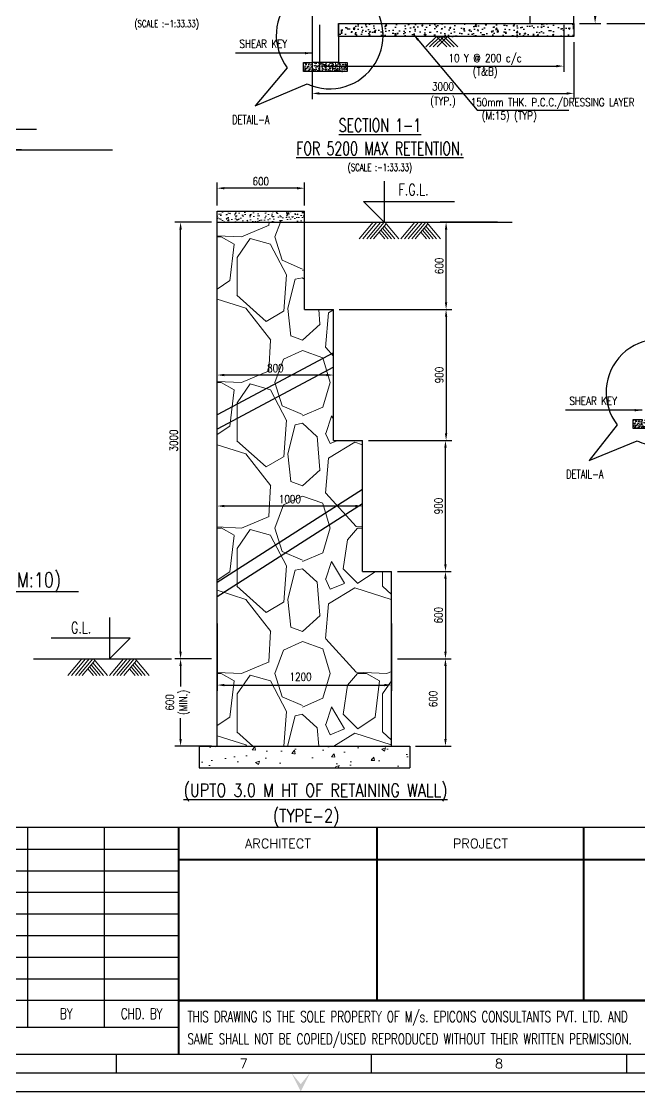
# Model space of a CAD drawing. Extents: x -69352 to 1013721, y -547461 to -186867.
# Drawn here: x 687980 to 709243, y -348663 to -311894 of the extents above; entities that cross this region are included whole.
import ezdxf
from ezdxf.enums import TextEntityAlignment as Align
from ezdxf.lldxf.tags import DXFTag

# ---------------------------------------------------------------- set-up
doc = ezdxf.new("R2010")
doc.units = 0
doc.header["$LTSCALE"] = 500
doc.header["$MEASUREMENT"] = 0
doc.header["$PDMODE"] = 35
doc.header["$PDSIZE"] = -15
doc.layers.get('DEFPOINTS').update_dxf_attribs({"color": 4})
for name, color, linetype in [('BENOS', 4, 'Continuous'), ('PCC', 7, 'Continuous'), ('PNA', 10, 'Continuous'), ('S- PILE CAP', 4, 'Continuous'), ('S-BEAM', 4, 'Continuous'), ('S-DIM-1', 5, 'Continuous'), ('S-FOOTING', 4, 'Continuous'), ('S-PCC', 9, 'Continuous'), ('S-RETAINING WALL', 6, 'Continuous'), ('S-TEXT', 2, 'Continuous'), ('S-TEXT-1', 4, 'Continuous'), ('S-TEXT-1 @ 1', 4, 'Continuous'), ('S-TITIL', 6, 'Continuous'), ('TEXT (SHEET)', 4, 'Continuous')]:
    doc.layers.add(name, color=color, linetype=linetype)
doc.layers.add('hatch', color=7, linetype='Continuous', lineweight=5)
doc.layers.add('RIDE-PROFILE', color=8, linetype='Continuous', lineweight=25)
doc.styles.add('ROMANS', font='simplex.shx', dxfattribs={"width": 0.8, "height": 275})
tags = doc.linetypes.add('HIDDEN', pattern=[0.375, 0.25, -0.125]).pattern_tags.tags
tags[6:7] = [DXFTag(74, 4), DXFTag(75, 0), DXFTag(340, '0'), DXFTag(46, 1.0), DXFTag(50, 0.0), DXFTag(44, 0.0), DXFTag(45, 0.0)]
tags[4:5] = [DXFTag(74, 4), DXFTag(75, 0), DXFTag(340, '0'), DXFTag(46, 1.0), DXFTag(50, 0.0), DXFTag(44, 0.0), DXFTag(45, 0.0)]
doc.dimstyles.new('dim100', dxfattribs={"dimtxt": 250, "dimasz": 250, "dimexe": 200, "dimexo": 200, "dimgap": 100, "dimtad": 1, "dimdec": 0, "dimzin": 0, "dimdsep": 46, "dimtxsty": 'ROMANS', "dimcen": 0, "dimclrd": 5, "dimclre": 5, "dimclrt": 4, "dimadec": 0, "dimazin": 0, "dimtfac": 1, "dimtdec": 0, "dimtix": 1, "dimtofl": 0, "dimtmove": 2, "dimatfit": 3, "dimfxl": 0, "dimtolj": 1, "dimtzin": 0, "dimlwd": -1, "dimlwe": -1, "dimarcsym": 0})
doc.dimstyles.new('dim20', dxfattribs={"dimtxt": 250, "dimasz": 250, "dimexe": 200, "dimexo": 200, "dimgap": 100, "dimtad": 1, "dimdec": 0, "dimlfac": 0.2, "dimzin": 0, "dimdsep": 46, "dimtxsty": 'ROMANS', "dimcen": 0, "dimclrd": 5, "dimclre": 5, "dimclrt": 4, "dimadec": 0, "dimazin": 0, "dimtfac": 1, "dimtdec": 0, "dimtix": 1, "dimtofl": 0, "dimtmove": 2, "dimatfit": 3, "dimfxl": 0, "dimtolj": 1, "dimtzin": 0, "dimlwd": -1, "dimlwe": -1, "dimarcsym": 0})
doc.dimstyles.new('dim33.33', dxfattribs={"dimtxt": 250, "dimasz": 250, "dimexe": 200, "dimexo": 200, "dimgap": 100, "dimtad": 1, "dimdec": 0, "dimlfac": 0.333331, "dimzin": 0, "dimdsep": 46, "dimtxsty": 'ROMANS', "dimcen": 0, "dimclrd": 5, "dimclre": 5, "dimclrt": 4, "dimadec": 0, "dimazin": 0, "dimtfac": 1, "dimtdec": 0, "dimtix": 1, "dimtofl": 0, "dimtmove": 2, "dimatfit": 3, "dimfxl": 0, "dimtolj": 1, "dimtzin": 0, "dimlwd": -1, "dimlwe": -1, "dimarcsym": 0})

# ---------------------------------------------------------------- blocks, each defined once
blk = doc.blocks.new('*D208')
at = {"layer": 'DEFPOINTS', "color": 0}
for p in [(694715, -332380), (700715, -332380), (700715, -334696)]:
    blk.add_point(p, dxfattribs=at)
at = {"layer": 'S-DIM-1', "color": 5}
for p, q in [((694715, -332580), (694715, -334896)), ((700715, -332580), (700715, -334896)), ((694965, -334696), (700465, -334696))]:
    blk.add_line(p, q, dxfattribs=at)
for points in [[(694965, -334655), (694965, -334738), (694715, -334696)], [(700465, -334738), (700465, -334655), (700715, -334696)]]:
    blk.add_solid(points, dxfattribs=at)
at = {"layer": 'S-DIM-1', "color": 4, "insert": (697583, -334409), "char_height": 275, "attachment_point": 5, "style": 'ROMANS'}
blk.add_mtext('\\A1;1200', dxfattribs=at)
blk = doc.blocks.new('*D236')
at = {"layer": 'DEFPOINTS', "color": 0}
for p in [(694715, -328544), (694715, -328544), (699715, -328544)]:
    blk.add_point(p, dxfattribs=at)
at = {"layer": 'S-DIM-1', "color": 5}
for p, q in [((694715, -328344), (694715, -328344)), ((699715, -328344), (699715, -328344)), ((699465, -328544), (694965, -328544))]:
    blk.add_line(p, q, dxfattribs=at)
for points in [[(694965, -328503), (694965, -328586), (694715, -328544)], [(699465, -328586), (699465, -328503), (699715, -328544)]]:
    blk.add_solid(points, dxfattribs=at)
at = {"layer": 'S-DIM-1', "color": 4, "insert": (697215, -328307), "char_height": 275, "attachment_point": 5, "style": 'ROMANS'}
blk.add_mtext('\\A1;1000', dxfattribs=at)
blk = doc.blocks.new('*D237')
at = {"layer": 'DEFPOINTS', "color": 0}
for p in [(694715, -324044), (694715, -324044), (698715, -324044)]:
    blk.add_point(p, dxfattribs=at)
at = {"layer": 'S-DIM-1', "color": 5}
for p, q in [((694715, -323844), (694715, -323844)), ((698715, -323844), (698715, -323844)), ((698465, -324044), (694965, -324044))]:
    blk.add_line(p, q, dxfattribs=at)
for points in [[(694965, -324003), (694965, -324086), (694715, -324044)], [(698465, -324086), (698465, -324003), (698715, -324044)]]:
    blk.add_solid(points, dxfattribs=at)
at = {"layer": 'S-DIM-1', "color": 4, "insert": (696715, -323807), "char_height": 275, "attachment_point": 5, "style": 'ROMANS'}
blk.add_mtext('\\A1;800', dxfattribs=at)
blk = doc.blocks.new('*D210')
at = {"layer": 'DEFPOINTS', "color": 0}
for p in [(688189, -316302), (684489, -321302), (685993, -321302)]:
    blk.add_point(p, dxfattribs=at)
at = {"layer": 'S-DIM-1', "color": 5}
for p, q in [((687989, -316302), (685793, -316302)), ((685993, -316552), (685993, -318336)), ((685993, -321052), (685993, -319269)), ((684689, -321302), (686193, -321302))]:
    blk.add_line(p, q, dxfattribs=at)
for points in [[(686034, -316552), (685951, -316552), (685993, -316302)], [(685951, -321052), (686034, -321052), (685993, -321302)]]:
    blk.add_solid(points, dxfattribs=at)
at = {"layer": 'S-DIM-1', "color": 4, "insert": (685993, -318802), "char_height": 275, "attachment_point": 5, "rotation": 90, "style": 'ROMANS'}
blk.add_mtext('\\A1;1000', dxfattribs=at)
blk = doc.blocks.new('*D213')
at = {"layer": 'DEFPOINTS', "color": 0}
for p in [(700715, -330794), (700715, -333794), (702565, -333794)]:
    blk.add_point(p, dxfattribs=at)
at = {"layer": 'S-DIM-1', "color": 5}
for p, q in [((700915, -330794), (702765, -330794)), ((702565, -331044), (702565, -333544)), ((700915, -333794), (702765, -333794))]:
    blk.add_line(p, q, dxfattribs=at)
for points in [[(702607, -331044), (702523, -331044), (702565, -330794)], [(702523, -333544), (702607, -333544), (702565, -333794)]]:
    blk.add_solid(points, dxfattribs=at)
at = {"layer": 'S-DIM-1', "color": 4, "insert": (702327, -332294), "char_height": 275, "attachment_point": 5, "rotation": 90, "style": 'ROMANS'}
blk.add_mtext('\\A1;600', dxfattribs=at)
blk = doc.blocks.new('*D214')
at = {"layer": 'DEFPOINTS', "color": 0}
for p in [(700715, -333794), (701340, -336794), (702565, -336794)]:
    blk.add_point(p, dxfattribs=at)
at = {"layer": 'S-DIM-1', "color": 5}
for p, q in [((700915, -333794), (702765, -333794)), ((702565, -334044), (702565, -336544)), ((701540, -336794), (702765, -336794))]:
    blk.add_line(p, q, dxfattribs=at)
for points in [[(702607, -334044), (702523, -334044), (702565, -333794)], [(702523, -336544), (702607, -336544), (702565, -336794)]]:
    blk.add_solid(points, dxfattribs=at)
at = {"layer": 'S-DIM-1', "color": 4, "insert": (702139, -335175), "char_height": 275, "attachment_point": 5, "rotation": 90, "style": 'ROMANS'}
blk.add_mtext('\\A1;600', dxfattribs=at)
blk = doc.blocks.new('*D215')
at = {"layer": 'DEFPOINTS', "color": 0}
for p in [(699715, -326294), (702565, -326294), (700715, -330794)]:
    blk.add_point(p, dxfattribs=at)
at = {"layer": 'S-DIM-1', "color": 5}
for p, q in [((699915, -326294), (702765, -326294)), ((702565, -330544), (702565, -326544)), ((700915, -330794), (702765, -330794))]:
    blk.add_line(p, q, dxfattribs=at)
for points in [[(702607, -326544), (702523, -326544), (702565, -326294)], [(702523, -330544), (702607, -330544), (702565, -330794)]]:
    blk.add_solid(points, dxfattribs=at)
at = {"layer": 'S-DIM-1', "color": 4, "insert": (702327, -328544), "char_height": 275, "attachment_point": 5, "rotation": 90, "style": 'ROMANS'}
blk.add_mtext('\\A1;900', dxfattribs=at)
blk = doc.blocks.new('*D216')
at = {"layer": 'DEFPOINTS', "color": 0}
for p in [(698715, -321794), (699715, -326294), (702587, -326294)]:
    blk.add_point(p, dxfattribs=at)
at = {"layer": 'S-DIM-1', "color": 5}
for p, q in [((698915, -321794), (702787, -321794)), ((702587, -322044), (702587, -326044)), ((699915, -326294), (702787, -326294))]:
    blk.add_line(p, q, dxfattribs=at)
for points in [[(702629, -322044), (702546, -322044), (702587, -321794)], [(702546, -326044), (702629, -326044), (702587, -326294)]]:
    blk.add_solid(points, dxfattribs=at)
at = {"layer": 'S-DIM-1', "color": 4, "insert": (702350, -324044), "char_height": 275, "attachment_point": 5, "rotation": 90, "style": 'ROMANS'}
blk.add_mtext('\\A1;900', dxfattribs=at)
blk = doc.blocks.new('*D217')
at = {"layer": 'DEFPOINTS', "color": 0}
for p in [(702587, -318794), (704558, -318794), (698715, -321794)]:
    blk.add_point(p, dxfattribs=at)
at = {"layer": 'S-DIM-1', "color": 5}
for p, q in [((704358, -318794), (702387, -318794)), ((702587, -321544), (702587, -319044)), ((698915, -321794), (702787, -321794))]:
    blk.add_line(p, q, dxfattribs=at)
for points in [[(702629, -319044), (702546, -319044), (702587, -318794)], [(702546, -321544), (702629, -321544), (702587, -321794)]]:
    blk.add_solid(points, dxfattribs=at)
at = {"layer": 'S-DIM-1', "color": 4, "insert": (702350, -320294), "char_height": 275, "attachment_point": 5, "rotation": 90, "style": 'ROMANS'}
blk.add_mtext('\\A1;600', dxfattribs=at)
blk = doc.blocks.new('*D219')
at = {"layer": 'DEFPOINTS', "color": 0}
for p in [(694715, -333794), (693456, -336794), (694715, -336794)]:
    blk.add_point(p, dxfattribs=at)
at = {"layer": 'S-DIM-1', "color": 5}
for p, q in [((694515, -333794), (693256, -333794)), ((693456, -334044), (693456, -334746)), ((693456, -336544), (693456, -335837)), ((694515, -336794), (693256, -336794))]:
    blk.add_line(p, q, dxfattribs=at)
for points in [[(693497, -334044), (693414, -334044), (693456, -333794)], [(693414, -336544), (693497, -336544), (693456, -336794)]]:
    blk.add_solid(points, dxfattribs=at)
at = {"layer": 'S-DIM-1', "color": 4, "insert": (693358, -335292), "char_height": 275, "attachment_point": 5, "rotation": 90, "style": 'ROMANS'}
blk.add_mtext('\\A1;600\\P(MIN.)', dxfattribs=at)
blk = doc.blocks.new('*D220')
at = {"layer": 'DEFPOINTS', "color": 0}
for p in [(693456, -318794), (694715, -318794), (693706, -333794)]:
    blk.add_point(p, dxfattribs=at)
at = {"layer": 'S-DIM-1', "color": 5}
for p, q in [((694515, -318794), (693256, -318794)), ((693456, -333544), (693456, -319044)), ((693506, -333794), (693256, -333794))]:
    blk.add_line(p, q, dxfattribs=at)
for points in [[(693497, -319044), (693414, -319044), (693456, -318794)], [(693414, -333544), (693497, -333544), (693456, -333794)]]:
    blk.add_solid(points, dxfattribs=at)
at = {"layer": 'S-DIM-1', "color": 4, "insert": (693218, -326294), "char_height": 275, "attachment_point": 5, "rotation": 90, "style": 'ROMANS'}
blk.add_mtext('\\A1;3000', dxfattribs=at)
blk = doc.blocks.new('*D226')
at = {"layer": 'DEFPOINTS', "color": 0}
for p in [(694715, -317625), (694715, -318419), (697715, -318419)]:
    blk.add_point(p, dxfattribs=at)
at = {"layer": 'S-DIM-1', "color": 5}
for p, q in [((694715, -318219), (694715, -317425)), ((697465, -317625), (694965, -317625)), ((697715, -318219), (697715, -317425))]:
    blk.add_line(p, q, dxfattribs=at)
for points in [[(694965, -317584), (694965, -317667), (694715, -317625)], [(697465, -317667), (697465, -317584), (697715, -317625)]]:
    blk.add_solid(points, dxfattribs=at)
at = {"layer": 'S-DIM-1', "color": 4, "insert": (696215, -317388), "char_height": 275, "attachment_point": 5, "style": 'ROMANS'}
blk.add_mtext('\\A1;600', dxfattribs=at)
blk = doc.blocks.new('FOLDER')
at = {"layer": 'PNA'}
for points in [[(-1250, 2500), (0, 0), (0, 1000)], [(1250, 2500), (0, 0), (0, 1000)]]:
    blk.add_solid(points, dxfattribs=at)
blk = doc.blocks.new('SHEET')
at = {"color": 1}
for p, q in [((762042, -118391, -8), (676135, -118391, -8)), ((697174, -123292, -8), (720414, -123292, -8)), ((697174, -124054, -8), (720337, -124054, -8))]:
    blk.add_line(p, q, dxfattribs=at)
for p, q in [((716058, -124054, -8), (716058, -118391, -8)), ((718236, -124054, -8), (718236, -118391, -8))]:
    blk.add_line(p, q)
at = {"color": 5, "linetype": 'ByBlock', "lineweight": -2}
for p, q in [((697187, -119004, -8), (720337, -119004, -8)), ((697187, -119617, -8), (720337, -119617, -8)), ((697187, -120229, -8), (720337, -120229, -8)), ((697187, -120842, -8), (720337, -120842, -8)), ((697187, -121454, -8), (720337, -121454, -8)), ((697187, -122067, -8), (720337, -122067, -8)), ((697187, -122680, -8), (720337, -122680, -8))]:
    blk.add_line(p, q, dxfattribs=at)
at = {"elevation": -8, "flags": 128}
blk.add_lwpolyline([(674017, -125881), (763101, -125881), (763101, -63214), (674017, -63214)], close=True, dxfattribs=at)
at = {"color": 1, "const_width": 60.9, "elevation": -8}
for points in [[(720337, -124821), (720337, -118391)], [(725970, -123298), (725970, -118391)], [(731835, -123298), (731835, -118391)], [(720337, -119302), (737368, -119302)], [(720337, -123298), (737368, -123298)]]:
    blk.add_lwpolyline(points, dxfattribs=at)
at = {"layer": 'PNA'}
for p, q in [((718559, -124822, -8), (718559, -125351, -8)), ((725806, -124822, -8), (725806, -125351, -8)), ((733053, -124822, -8), (733053, -125351, -8))]:
    blk.add_line(p, q, dxfattribs=at)
at = {"layer": 'PNA', "color": 1, "elevation": -8}
for points in [[(675076, -125351), (762572, -125351), (762572, -63743), (675076, -63743)], [(676135, -124822), (762042, -124822), (762042, -64273), (676135, -64273)]]:
    blk.add_lwpolyline(points, close=True, dxfattribs=at)
at = {"layer": 'PNA', "xscale": 0.2118545530764889, "yscale": 0.2118545530764889, "zscale": 0.2118545530764889}
blk.add_blockref('FOLDER', (723802, -125881, -8), dxfattribs=at)
at = {"layer": 'PNA', "style": 'ROMANS'}
for s, p in [('7', (722183, -125086, -8)), ('8', (729431, -125086, -8))]:
    blk.add_text(s, height=265, dxfattribs=at).set_placement(p, align=Align.MIDDLE)
at = {"layer": 'TEXT (SHEET)', "color": 2, "style": 'ROMANS'}
for s, p in [('ARCHITECT', (723154, -118847, -8)), ('PROJECT', (728903, -118847, -8))]:
    blk.add_text(s, height=269, dxfattribs=at).set_placement(p, align=Align.MIDDLE_CENTER)
at = {"layer": 'TEXT (SHEET)', "color": 4, "style": 'ROMANS', "width": 0.7}
for s, p in [('BY', (717147, -123673, -8)), ('CHD. BY', (719287, -123673, -8))]:
    blk.add_text(s, height=304.7, dxfattribs=at).set_placement(p, align=Align.MIDDLE_CENTER)
for s, p in [('THIS DRAWING IS THE SOLE PROPERTY OF M/s. EPICONS CONSULTANTS PVT. LTD. AND', (720588, -123908, -8)), ('SAME SHALL NOT BE COPIED/USED REPRODUCED WITHOUT THEIR WRITTEN PERMISSION.', (720588, -124539, -8))]:
    blk.add_text(s, height=304.74, dxfattribs=at).set_placement(p)
blk = doc.blocks.new('*D279')
at = {"layer": 'DEFPOINTS', "color": 0}
for p in [(706981, -310461), (706981, -311961), (707713, -311961)]:
    blk.add_point(p, dxfattribs=at)
at = {"layer": 'S-DIM-1', "color": 5}
for p, q in [((707181, -310461), (707913, -310461)), ((707181, -311961), (707913, -311961))]:
    blk.add_line(p, q, dxfattribs=at)
at = {"layer": 'S-DIM-1', "color": 5, "lineweight": -3}
blk.add_line((707713, -310711), (707713, -311711), dxfattribs=at)
at = {"layer": 'S-DIM-1', "color": 5}
for points in [[(707755, -310711), (707672, -310711), (707713, -310461)], [(707672, -311711), (707755, -311711), (707713, -311961)]]:
    blk.add_solid(points, dxfattribs=at)
at = {"layer": 'S-DIM-1', "color": 4, "char_height": 275, "attachment_point": 5, "rotation": 90, "style": 'ROMANS'}
for s, insert in [('\\A1;500', (707476, -311211)), ('(TYP.)', (708023, -311211))]:
    blk.add_mtext(s, dxfattribs=dict(at, insert=insert))
blk = doc.blocks.new('*D280')
at = {"layer": 'DEFPOINTS', "color": 0}
for p in [(698231, -311811), (706631, -311811), (706631, -313430)]:
    blk.add_point(p, dxfattribs=at)
at = {"layer": 'S-DIM-1', "color": 5}
for p, q in [((698231, -312011), (698231, -313630)), ((706631, -312011), (706631, -313630)), ((698481, -313430), (706381, -313430))]:
    blk.add_line(p, q, dxfattribs=at)
for points in [[(698481, -313389), (698481, -313472), (698231, -313430)], [(706381, -313472), (706381, -313389), (706631, -313430)]]:
    blk.add_solid(points, dxfattribs=at)
at = {"layer": 'S-DIM-1', "color": 4, "insert": (703931, -313430), "char_height": 275, "attachment_point": 5, "style": 'ROMANS'}
blk.add_mtext('\\A1;10 Y @ 200 c/c\\P(T&B)', dxfattribs=at)
blk = doc.blocks.new('*D281')
at = {"layer": 'DEFPOINTS', "color": 0}
for p in [(697981, -312411), (706981, -312411), (706981, -314369)]:
    blk.add_point(p, dxfattribs=at)
at = {"layer": 'S-DIM-1', "color": 5}
for p, q in [((697981, -312611), (697981, -314569)), ((706981, -312611), (706981, -314569)), ((698231, -314369), (706731, -314369))]:
    blk.add_line(p, q, dxfattribs=at)
for points in [[(698231, -314327), (698231, -314411), (697981, -314369)], [(706731, -314411), (706731, -314327), (706981, -314369)]]:
    blk.add_solid(points, dxfattribs=at)
at = {"layer": 'S-DIM-1', "color": 4, "char_height": 275, "attachment_point": 5, "style": 'ROMANS'}
for s, insert in [('\\A1;3000', (702481, -314131)), ('(TYP.)', (702481, -314678))]:
    blk.add_mtext(s, dxfattribs=dict(at, insert=insert))
blk = doc.blocks.new('*D287')
at = {"layer": 'DEFPOINTS', "color": 0}
for p in [(707913, -307461), (707913, -311961), (710256, -311961)]:
    blk.add_point(p, dxfattribs=at)
at = {"layer": 'S-DIM-1', "color": 5}
for p, q in [((708113, -307461), (710456, -307461)), ((708113, -311961), (710456, -311961))]:
    blk.add_line(p, q, dxfattribs=at)
at = {"layer": 'S-DIM-1', "color": 5, "lineweight": -3}
blk.add_line((710256, -307711), (710256, -311711), dxfattribs=at)
at = {"layer": 'S-DIM-1', "color": 5}
for points in [[(710298, -307711), (710215, -307711), (710256, -307461)], [(710215, -311711), (710298, -311711), (710256, -311961)]]:
    blk.add_solid(points, dxfattribs=at)
at = {"layer": 'S-DIM-1', "color": 4, "insert": (710113, -309711), "char_height": 275, "attachment_point": 5, "rotation": 90, "style": 'ROMANS'}
blk.add_mtext('\\A1; (MIN.)\\P1500MM ', dxfattribs=at)

msp = doc.modelspace()

# ---------------------------------------------------------------- hatches: boundary and pattern name
at = {"layer": 'hatch'}
h = msp.add_hatch(dxfattribs=at)
h.set_pattern_fill('AR-CONC', color=256, scale=50, style=0)
h.set_pattern_definition([(50, (72074.32, -310071.2), (358.63009, -31.37607), [37.5, -412.5]), (355, (72074.3, -310071.2), (-69.37567, 376.09607), [30, -330]), (100.4514, (72104.2, -310073.83), (289.2547, 344.71977), [31.8701, -350.57106]), (46.1842, (72074.3, -309971.2), (533.62052, -82.7595), [56.25, -618.75]), (96.6356, (72118.8, -309978.1), (467.33135, 487.05894), [47.80514, -525.8565]), (351.1842, (72074.3, -309971.2), (467.33097, 487.0593), [45, -495]), (21, (72124.32, -309996.2), (298.45353, -201.30945), [37.5, -412.5]), (326, (72124.3, -309996.2), (121.65767, 362.57502), [30, -330]), (71.4514, (72149.2, -310013), (420.11131, 161.26525), [31.8701, -350.57106]), (37.5, (72074.32, -310071.21), (6.079928, 166.446927), [0, -326, 0, -335, 0, -331.25]), (7.5, (72074.32, -310071.21), (131.53477, 197.205856), [0, -191, 0, -318.5, 0, -126.25]), (327.5, (71962.82, -310071.21), (266.911218, -11.277436), [0, -125, 0, -390, 0, -517.5]), (317.5, (71912.82, -310071.21), (291.593085, 50.05249), [0, -162.5, 0, -259, 0, -367.5])])
h.paths.add_polyline_path([(697715, -318794.355), (697715, -318419.355), (694715, -318419.355), (694715, -318794.355)])
h = msp.add_hatch(dxfattribs=at)
h.set_pattern_fill('GRAVEL', color=256, scale=5000, angle=90, style=0)
h.set_pattern_definition([(318.0128, (207614.5, -385733.7), (45000.0067, -39999.99116), [672.68, -66595.44]), (274.9697, (208114.51, -386183.71), (-4999.956535, 60000.00526), [1154.34, -114279.625]), (222.5104, (208214.5, -387333.7), (55000.04337, 49999.9536), [813.94, -80580.16]), (357.2737, (209464.51, -389283.71), (-100000.00147, 4999.98009), [1051.19, -104067.79]), (22.8337, (210514.51, -389333.71), (-59999.98206, -25000.04953), [1030.775, -102046.865]), (87.2737, (211464.51, -388933.71), (-4999.98009, -100000.00147), [1051.19, -104067.79]), (127.6942, (211514.51, -387883.71), (49999.952026, -65000.03673), [1390.145, -137624.245]), (162.2553, (210664.51, -386783.71), (-109999.981156, 35000.05381), [1312.44, -129931.605]), (211.4296, (209414.51, -386383.71), (-64999.97518, -40000.04117), [1054.75, -104420.365]), (265.2364, (208514.5, -386933.7), (4999.95766, 55000.00473), [1204.16, -59003.815]), (312.3974, (208414.51, -388133.71), (54999.96041, -60000.036755), [1557.24, -154166.875]), (228.8141, (209514.5, -384333.7), (-29999.98657, -35000.01473), [531.505, -52619.22]), (261.4692, (209164.51, -384733.71), (10000.03955, 64999.99142), [1011.185, -100107.555]), (315, (209014.5, -385733.7), (5000.002, -9e-13), [707.105, -6363.96]), (293.1986, (208414.5, -386083.7), (-10000.0066, 24999.99865), [380.79, -37698.075]), (21.8014, (208564.5, -386433.7), (-15000.0014, -4999.9996), [538.515, -26387.31]), (120.9638, (209064.5, -386233.7), (-10000.0124, 14999.9901), [874.645, -28280.115]), (251.5651, (208614.5, -385483.7), (4999.992, 10000.002), [632.455, -15178.935]), (106.3895, (208564.5, -389333.7), (-14999.96355, 50000.011), [886, -87714.225]), (160.3462, (208314.5, -388483.7), (55000.01068, -19999.97624), [743.305, -73587.04]), (23.1986, (207614.5, -385483.7), (-24999.99865, -10000.0066), [761.575, -37317.29]), (73.6105, (208314.5, -385183.7), (-14999.96355, -50000.011), [886, -87714.225]), (69.444, (211664.5, -389333.7), (-9999.98, -25000.0092), [854.4, -41865.62]), (24.7751, (211964.5, -388533.7), (-55000.0171, -24999.96095), [715.89, -70873.215]), (156.8014, (212614.5, -385433.7), (-24999.99865, 10000.0066), [761.575, -37317.29]), (107.354, (211914.5, -385133.7), (19999.97251, -65000.0101), [838.155, -82977.12]), (159.444, (212614.5, -387883.7), (25000.0092, -9999.98), [427.2, -42292.82]), (191.3099, (212614.5, -385733.7), (-20000.0038, -4999.9882), [254.95, -25240.145]), (255.9638, (212364.5, -385783.7), (4999.9903, 15000.0027), [1030.775, -19584.75]), (276.009, (212114.5, -386783.7), (-4999.99659, 49999.99875), [955.25, -94569.615]), (33.6901, (209514.5, -386233.7), (-9999.9978, -5000.0067), [721.11, -17306.645]), (83.1572, (210114.51, -385833.71), (10000.03999, 84999.99683), [1258.97, -124637.815]), (150.9454, (210264.5, -384583.7), (35000.0019, -20000.00014), [514.78, -50963.37]), (180, (209814.5, -384333.7), (-5000, -5000), [300, -4700]), (210.2564, (211964.5, -386883.7), (35000.01228, 19999.97443), [694.62, -68767.6]), (138.0128, (211364.5, -387233.7), (-45000.0067, 39999.99116), [1345.36, -65922.76]), (90, (210364.5, -386333.7), (-5000, 5000), [1300, -3700]), (55.3048, (210364.5, -385033.7), (-35000.04305, -49999.9713), [790.57, -78266.37]), (344.0546, (210814.5, -384383.7), (20000.0006, -4999.9994), [728.01, -35672.54]), (297.646, (211514.51, -384583.71), (50000.03857, -94999.97904), [1185.325, -117347.37]), (265.4261, (212064.51, -385633.71), (-4999.974006, -65000.00279), [1253.995, -124145.37])])
h.paths.add_polyline_path([(700715, -336794.355), (700715, -330794.355), (699715, -330794.355), (699715, -326294.355), (698715, -326294.355), (698715, -321794.355), (697715, -321794.355), (697715, -318794.355), (694715, -318794.355), (694715, -336794.355), (700715, -336794.355)])
h = msp.add_hatch(dxfattribs=at)
h.set_pattern_fill('AR-CONC', color=256, scale=7.5, style=0)
h.set_pattern_definition([(50, (743784.4, -290361.1), (1366.385, -119.543), [142.875, -1571.625]), (355, (743784.4, -290361), (-264.32, 1432.925), [114.3, -1257.3]), (100.451, (743898.3, -290371), (1102.07, 1313.375), [121.425, -1335.675]), (46.1842, (743784.4, -289980), (2033.093, -315.317), [214.31, -2357.44]), (96.6356, (743953.8, -290006.3), (1780.53, 1855.69), [182.14, -2003.51]), (351.184, (743784.4, -289980), (1780.535, 1855.69), [171.45, -1885.95]), (21, (743974.9, -290075.3), (1137.112, -766.991), [142.875, -1571.625]), (326, (743974.9, -290075.3), (463.515, 1381.41), [114.3, -1257.3]), (71.4514, (744069.6, -290139.2), (1600.624, 614.421), [121.425, -1335.675]), (37.5, (743784.4, -290361.06), (23.1645, 634.1628), [0, -1242.06, 0, -1276.35, 0, -1262.0625]), (7.5, (743784.4, -290361.06), (501.1475, 751.354), [0, -727.71, 0, -1213.485, 0, -481.0125]), (327.5, (743359.57, -290361.06), (1016.9295, -42.9656), [0, -476.25, 0, -1485.9, 0, -1971.675]), (317.5, (743169.1, -290361.1), (1110.969, 190.699), [0, -619.125, 0, -986.79, 0, -1400.175])])
h.paths.add_polyline_path([(694090, -336794.355), (694090, -337544.355), (701340, -337544.355), (701340, -336794.355)])
at = {"layer": 'PCC'}
h = msp.add_hatch(dxfattribs=at)
h.set_pattern_fill('AR-CONC', color=8, scale=22.5, angle=180, style=0)
h.set_pattern_definition([(130, (1023065.49, -393268.52), (-161.38354, -14.11923), [16.875, -185.625]), (185, (1023065.49, -393268.52), (31.21905, 169.24323), [13.5, -148.5]), (79.5486, (1023052.04, -393269.7), (-130.16461, 155.1239), [14.34154, -157.756975]), (133.8158, (1023065.5, -393223.52), (-240.12924, -37.24178), [25.3125, -278.4375]), (83.3644, (1023045.48, -393226.63), (-210.29911, 219.17652), [21.51231, -236.63542]), (188.8158, (1023065.5, -393223.52), (-210.29894, 219.17669), [20.25, -222.75]), (159, (1023042.99, -393234.77), (-134.304087, -90.58925), [16.875, -185.625]), (214, (1023042.99, -393234.77), (-54.74595, 163.15876), [13.5, -148.5]), (108.5486, (1023031.8, -393242.32), (-189.05009, 72.56936), [14.34154, -157.756975]), (142.5, (1023065.49, -393268.524), (-2.735967, 74.901117), [0, -146.7, 0, -150.75, 0, -149.0625]), (172.5, (1023065.49, -393268.524), (-59.190646, 88.742635), [0, -85.95, 0, -143.325, 0, -56.8125]), (212.5, (1023115.666, -393268.524), (-120.110048, -5.074846), [0, -56.25, 0, -175.5, 0, -232.875]), (222.5, (1023138.17, -393268.52), (-131.216888, 22.52362), [0, -73.125, 0, -116.55, 0, -165.375])])
h.paths.add_polyline_path([(698881.003, -313310.995), (699181.003, -313310.995), (699181.003, -313610.995), (697981.003, -313610.995), (697681.003, -313610.995), (697681.003, -313310.995), (697981.003, -313310.995)])
h = msp.add_hatch(dxfattribs=at)
h.set_pattern_fill('AR-CONC', color=8, scale=22.5, angle=180, style=0)
h.set_pattern_definition([(130, (1034410.84, -405535.03), (-161.38354, -14.11923), [16.875, -185.625]), (185, (1034410.84, -405535.03), (31.21905, 169.24323), [13.5, -148.5]), (79.5486, (1034397.4, -405536.2), (-130.16461, 155.1239), [14.34154, -157.756975]), (133.8158, (1034410.84, -405490.03), (-240.12924, -37.24178), [25.3125, -278.4375]), (83.3644, (1034390.83, -405493.13), (-210.29911, 219.17652), [21.51231, -236.63542]), (188.8158, (1034410.84, -405490.03), (-210.29894, 219.17669), [20.25, -222.75]), (159, (1034388.34, -405501.28), (-134.304087, -90.58925), [16.875, -185.625]), (214, (1034388.34, -405501.28), (-54.74595, 163.15876), [13.5, -148.5]), (108.5486, (1034377.15, -405508.83), (-189.05009, 72.56936), [14.34154, -157.756975]), (142.5, (1034410.843, -405535.03), (-2.735967, 74.901117), [0, -146.7, 0, -150.75, 0, -149.0625]), (172.5, (1034410.84, -405535.03), (-59.190646, 88.742635), [0, -85.95, 0, -143.325, 0, -56.8125]), (212.5, (1034461.02, -405535.03), (-120.110048, -5.074846), [0, -56.25, 0, -175.5, 0, -232.875]), (222.5, (1034483.52, -405535.03), (-131.216888, 22.52362), [0, -73.125, 0, -116.55, 0, -165.375])])
h.paths.add_polyline_path([(710226.355, -325577.5), (710526.355, -325577.5), (710526.355, -325877.5), (709326.355, -325877.5), (709026.355, -325877.5), (709026.355, -325577.5), (709326.355, -325577.5)])
at = {"layer": 'S-PCC', "linetype": 'ByBlock'}
h = msp.add_hatch(dxfattribs=at)
h.set_pattern_fill('AR-CONC,_O', color=256, scale=66.666667)
h.set_pattern_definition([(50, (-16395726.42, 99366.22), (478.173455, -41.834757), [50, -550]), (355, (-16395726.4, 99366.22), (-92.500889, 501.461422), [40, -440]), (100.4514445, (-16395686.58, 99362.74), (385.672564, 459.626661), [42.493461, -467.428075]), (46.1842, (-16395726.4, 99499.56), (711.49422, -110.346187), [75, -825]), (96.6356355, (-16395667.1, 99490.36), (623.107964, 649.4124), [63.740228, -701.142507]), (351.184164, (-16395726.4, 99499.56), (623.107963, 649.4124), [60, -660]), (21, (-16395659.76, 99466.22), (397.938035, -268.412594), [50, -550]), (326, (-16395659.76, 99466.22), (162.210221, 483.433363), [40, -440]), (71.4514447, (-16395626.6, 99443.86), (560.148251, 215.020769), [42.49346, -467.428075]), (37.5, (-16395726.42, 99366.22), (8.1065702, 221.9292359), [0, -434.6666667, 0, -446.6666667, 0, -441.6666667]), (7.5, (-16395726.42, 99366.22), (175.3796916, 262.9411413), [0, -254.6666667, 0, -424.6666667, 0, -168.3333333]), (327.5, (-16395875.09, 99366.22), (355.8816241, -15.0365812), [0, -166.6666667, 0, -520, 0, -690]), (317.5, (-16395941.76, 99366.22), (388.7907796, 66.736655), [0, -216.6666667, 0, -345.3333333, 0, -490])])
h.paths.add_polyline_path([(698881.003, -312410.995), (698881.003, -311960.995), (706981.003, -311960.995), (706981.003, -312410.995)])

# ---------------------------------------------------------------- linework, layer by layer
at = {"color": 2}
for p, q in [((683489, -316302.249), (691113.002, -316302.249)), ((697715, -318794.355), (704865.024, -318794.355))]:
    msp.add_line(p, q, dxfattribs=at)
for points in [[(686083.178, -314886.911), (686083.178, -316302.249), (685376.071, -315595.143), (688504.821, -315595.143)], [(700454.422, -317379.017), (700454.422, -318794.355), (699747.316, -318087.249), (702876.065, -318087.249)], [(691012.861, -332379.017), (691012.861, -333794.355), (691719.968, -333087.249), (688998.764, -333087.249)]]:
    msp.add_lwpolyline(points, dxfattribs=at)
at = {"layer": 'BENOS', "color": 2}
msp.add_line((688393.881, -333794.355), (693144.719, -333794.355), dxfattribs=at)
at = {"layer": 'hatch'}
for p, q in [((700079.648, -318794.355), (699598.242, -319364.144)), ((700203.54, -318794.355), (699722.135, -319364.144)), ((700334.884, -318797.727), (699856.327, -319364.144)), ((700454.422, -318794.355), (699973.017, -319364.144)), ((700526.585, -318847.057), (700089.707, -319364.144)), ((700284.454, -319133.643), (700479.201, -319364.144)), ((700342.799, -319064.586), (700595.891, -319364.144)), ((700401.144, -318995.529), (700712.581, -319364.144)), ((700459.489, -318926.472), (700829.271, -319364.144)), ((700482.79, -318795.222), (700963.464, -319364.144)), ((701509.915, -318794.355), (701028.509, -319364.144)), ((701633.807, -318794.355), (701152.402, -319364.144)), ((701765.151, -318797.727), (701286.594, -319364.144)), ((701884.689, -318794.355), (701403.284, -319364.144)), ((701956.852, -318847.057), (701519.974, -319364.144)), ((701714.721, -319133.643), (701909.468, -319364.144)), ((701773.066, -319064.586), (702026.158, -319364.144)), ((701831.411, -318995.529), (702142.848, -319364.144)), ((701889.756, -318926.472), (702259.538, -319364.144)), ((701913.057, -318795.222), (702393.731, -319364.144)), ((690058.986, -333794.355), (689577.581, -334364.144)), ((690182.878, -333794.355), (689701.473, -334364.144)), ((690314.222, -333797.727), (689835.665, -334364.144)), ((690433.761, -333794.355), (689952.355, -334364.144)), ((690505.924, -333847.057), (690069.046, -334364.144)), ((690462.129, -333795.222), (690942.802, -334364.144)), ((691489.253, -333794.355), (691007.848, -334364.144)), ((691613.145, -333794.355), (691131.74, -334364.144)), ((691744.489, -333797.727), (691265.932, -334364.144)), ((691864.028, -333794.355), (691382.622, -334364.144)), ((691936.191, -333847.057), (691499.313, -334364.144)), ((691892.396, -333795.222), (692373.069, -334364.144)), ((690263.792, -334133.643), (690458.539, -334364.144)), ((690322.137, -334064.586), (690575.229, -334364.144)), ((690380.483, -333995.529), (690691.92, -334364.144)), ((690438.828, -333926.472), (690808.61, -334364.144)), ((691694.059, -334133.643), (691888.806, -334364.144)), ((691752.404, -334064.586), (692005.496, -334364.144)), ((691810.75, -333995.529), (692122.187, -334364.144)), ((691869.095, -333926.472), (692238.877, -334364.144))]:
    msp.add_line(p, q, dxfattribs=at)
at = {"layer": 'PCC', "color": 8}
for points, elevation in [([(698881.003, -313310.995), (699181.003, -313310.995), (699181.003, -313610.995), (697981.003, -313610.995), (697681.003, -313610.995), (697681.003, -313310.995), (697981.003, -313310.995)], -8.324), ([(710226.355, -325577.5), (710526.355, -325577.5), (710526.355, -325877.5), (709326.355, -325877.5), (709026.355, -325877.5), (709026.355, -325577.5), (709326.355, -325577.5)], 9.84)]:
    msp.add_lwpolyline(points, dxfattribs=dict(at, elevation=elevation))
at = {"layer": 'RIDE-PROFILE', "color": 2, "linetype": 'HIDDEN', "ltscale": 150}
for p, q in [((698715, -323278.853), (694715, -325408.38)), ((698715, -323769.383), (694715, -325898.911)), ((699715, -327974.174), (694715, -331168.466)), ((699715, -328464.705), (694715, -331658.996))]:
    msp.add_line(p, q, dxfattribs=at)
at = {"layer": 'S- PILE CAP', "color": 8, "linetype": 'HIDDEN', "ltscale": 1500}
msp.add_line((705481.003, -311960.995, -8.324), (705481.003, -310460.995, -8.324), dxfattribs=at)
at = {"layer": 'S-BEAM'}
for p, q in [((694715, -336794.355), (694715, -318419.355)), ((694715, -318419.355), (697715, -318419.355)), ((697715, -321794.355), (697715, -318419.355)), ((694715, -318794.355), (697715, -318794.355)), ((697715, -321794.355), (698715, -321794.355)), ((698715, -326294.355), (698715, -321794.355)), ((698715, -326294.355), (699715, -326294.355)), ((699715, -330794.355), (699715, -326294.355)), ((699715, -330794.355), (700715, -330794.355)), ((700715, -336794.355), (700715, -330794.355)), ((694090, -336794.355), (701340, -336794.355)), ((694090, -336794.355), (694090, -337544.355)), ((701340, -336794.355), (701340, -337544.355)), ((694090, -337544.355), (701340, -337544.355))]:
    msp.add_line(p, q, dxfattribs=at)
at = {"layer": 'S-FOOTING'}
for p, q in [((697981.003, -310460.995, -8.324), (697981.003, -311960.995, -8.324)), ((697981.003, -311960.995, -8.324), (697981.003, -313310.995, -8.324)), ((698881.003, -311960.995, -8.324), (706981.003, -311960.995, -8.324)), ((698881.003, -311960.995, -8.324), (698881.003, -313310.995, -8.324)), ((698881.003, -313310.995, -8.324), (697981.003, -313310.995, -8.324))]:
    msp.add_line(p, q, dxfattribs=at)
at = {"layer": 'S-PCC', "elevation": -8.324}
msp.add_lwpolyline([(698881.003, -312410.995), (698881.003, -311960.995), (706981.003, -311960.995), (706981.003, -312410.995)], close=True, dxfattribs=at)
for points in [[(702610.714, -312768.967), (702252.741, -312410.995), (701894.768, -312768.967)], [(702737.276, -312768.967), (702379.303, -312410.995), (702021.33, -312768.967)], [(702863.839, -312768.967), (702505.866, -312410.995), (702147.893, -312768.967)], [(702990.401, -312768.967), (702632.428, -312410.995), (702274.455, -312768.967)]]:
    msp.add_lwpolyline(points, dxfattribs=at)
at = {"layer": 'S-RETAINING WALL', "color": 4, "elevation": -8.324}
msp.add_lwpolyline([(706981.003, -311960.995), (706981.003, -291860.995)], dxfattribs=at)
at = {"layer": 'S-TEXT', "color": 2, "ltscale": 11}
for points, elevation in [([(697126.74, -313491.917), (696019.836, -314796.476), (697814.508, -314041.853)], -7.071), ([(708472.092, -325758.422), (707508.596, -326975.325), (709159.861, -326308.358)], 11.093)]:
    msp.add_lwpolyline(points, dxfattribs=dict(at, elevation=elevation))
for centre in [(698583.216, -312375.439, -7.071), (709928.569, -324641.944, 11.093)]:
    msp.add_arc(centre, 1835.17, 245.2363728, 217.472373, dxfattribs=at)

# ---------------------------------------------------------------- block references
at = {"xscale": 1.211507295708977, "yscale": 1.211507295708977, "zscale": 1.211507295708977}
msp.add_blockref('SHEET', (-179304.157, -196157.673, 9.11), dxfattribs=at)

# ---------------------------------------------------------------- texts
at = {"color": 4, "style": 'ROMANS', "width": 0.8}
msp.add_text('150mm THK. P.C.C.(M:10)', height=500, dxfattribs=at).set_placement((682205.71, -331333.026))
at = {"layer": 'S-TEXT', "style": 'ROMANS', "width": 0.7}
for p in [(692978.15, -311972.352, 11.093), (700311.242, -316909.404, 11.093)]:
    msp.add_text('(SCALE :-1:33.33)', height=250, dxfattribs=at).set_placement(p, align=Align.MIDDLE_CENTER)
at = {"layer": 'S-TEXT', "color": 2, "ltscale": 11, "style": 'ROMANS', "width": 0.7}
for p in [(695869.465, -315419.879, -109.027), (707358.224, -327598.728, -90.863)]:
    msp.add_text('DETAIL-A', height=300, dxfattribs=at).set_placement(p, align=Align.CENTER)
for s, p in [('F.G.L.', (700951.997, -317876.719)), ('G.L.', (689685.319, -332923.424))]:
    msp.add_text(s, height=400, dxfattribs=at).set_placement(p)
at = {"layer": 'S-TEXT-1 @ 1', "style": 'ROMANS', "width": 0.8}
for p in [(696301.307, -312803.072, -224.303), (707646.659, -325069.578, -206.139)]:
    msp.add_text('SHEAR KEY', height=275, dxfattribs=at).set_placement(p, align=Align.CENTER)
for s, p in [('150mm THK. P.C.C./DRESSING LAYER', (703436.86, -314672.009, 181.263)), ('(M:15) (TYP)', (703812.617, -315126.863, 181.263))]:
    msp.add_text(s, height=275, dxfattribs=at).set_placement(p, align=Align.MIDDLE_LEFT)
at = {"layer": 'S-TITIL', "style": 'ROMANS', "width": 0.7}
for s, p in [('%%USECTION 1-1', (700311.242, -315459.404, 11.093)), ('%%UFOR 5200 MAX RETENTION.', (700311.242, -316259.404, 11.093))]:
    msp.add_text(s, height=450, dxfattribs=at).set_placement(p, align=Align.MIDDLE_CENTER)
at = {"layer": 'S-TITIL', "color": 6, "style": 'ROMANS', "width": 0.8}
for s, p in [('%%U(UPTO 3.0 M HT OF RETAINING WALL)', (698096.178, -338340.851, 0.003)), ('(TYPE-2)', (697773.178, -339218.223, 0.003))]:
    msp.add_text(s, height=450, dxfattribs=at).set_placement(p, align=Align.MIDDLE)

# ---------------------------------------------------------------- dimensions: what is measured, and where the dimension line sits
at = {"layer": 'S-DIM-1'}
dim = msp.add_linear_dim(base=(710256.363, -311960.995, -8.324), p1=(707913.318, -307460.995, -8.324), p2=(707913.318, -311960.995, -8.324), angle=90, text=' (MIN.)\\P1500MM ', dimstyle='dim33.33', override={"dimtxsty": 'ROMANS', "dimtofl": 1, "dimtmove": 1, "dimlwd": 65533}, dxfattribs=at)
dim.commit()
dim.dimension.update_dxf_attribs({"geometry": '*D287', "text_midpoint": (710665.036, -309710.995, -8.324), "dimtype": 160})
dim = msp.add_linear_dim(base=(707713.318, -311960.995, -8.324), p1=(706981.003, -310460.995, -8.324), p2=(706981.003, -311960.995, -8.324), angle=90, text='<>\\X(TYP.)', dimstyle='dim33.33', override={"dimtxt": 250, "dimasz": 250, "dimtxsty": 'ROMANS', "dimtofl": 1, "dimtmove": 0, "dimlwd": 65533}, dxfattribs=at)
dim.commit()
dim.dimension.update_dxf_attribs({"geometry": '*D279', "text_midpoint": (707713.318, -311210.995, -8.324)})
dim = msp.add_linear_dim(base=(706631.003, -313430.25, 11.093), p1=(698231.003, -311810.995, -8.324), p2=(706631.003, -311810.995, -8.324), text='10 Y @ 200 c/c\\X(T&B)', dimstyle='dim33.33', override={"dimtxt": 250, "dimasz": 250, "dimtmove": 0}, dxfattribs=at)
dim.commit()
dim.dimension.update_dxf_attribs({"geometry": '*D280', "text_midpoint": (703931.003, -313430.25, 11.093), "dimtype": 160})
dim = msp.add_linear_dim(base=(706981.003, -314368.857, 11.093), p1=(697981.003, -312410.995, -8.324), p2=(706981.003, -312410.995, -8.324), text='<>\\X(TYP.)', dimstyle='dim33.33', override={"dimtxt": 250, "dimasz": 250, "dimtmove": 0}, dxfattribs=at)
dim.commit()
dim.dimension.update_dxf_attribs({"geometry": '*D281', "text_midpoint": (702481.003, -314368.857, 11.093)})
for base, p1, p2, picture, middle in [((685992.521, -321302.249), (688188.521, -316302.249), (684489, -321302.249), '*D210', (685992.521, -318802.249)), ((702564.987, -336794.355), (700715, -333794.355), (701340, -336794.355), '*D214', (702138.997, -335174.855))]:
    dim = msp.add_linear_dim(base=base, p1=p1, p2=p2, angle=90, dimstyle='dim20', dxfattribs=at)
    dim.commit()
    dim.dimension.update_dxf_attribs({"geometry": picture, "text_midpoint": middle, "dimtype": 160})
for base, p1, p2, picture, middle in [((694715, -317625.433), (697715, -318419.355), (694715, -318419.355), '*D226', (696215, -317387.933)), ((694715, -324044.355), (698715, -324044.355), (694715, -324044.355), '*D237', (696715, -323806.855)), ((694715, -328544.355), (699715, -328544.355), (694715, -328544.355), '*D236', (697215, -328306.855))]:
    dim = msp.add_linear_dim(base=base, p1=p1, p2=p2, dimstyle='dim20', dxfattribs=at)
    dim.commit()
    dim.dimension.update_dxf_attribs({"geometry": picture, "text_midpoint": middle})
for base, p1, p2, angle, picture, middle in [((693455.769, -318794.355), (693705.769, -333794.355), (694715, -318794.355), 90, '*D220', (693218.269, -326294.355)), ((702587.487, -318794.355), (698715, -321794.355), (704558.487, -318794.355), 270, '*D217', (702349.987, -320294.355)), ((702587.487, -326294.355), (698715, -321794.355), (699715, -326294.355), 90, '*D216', (702349.987, -324044.355)), ((702564.987, -326294.355), (700715, -330794.355), (699715, -326294.355), 270, '*D215', (702327.487, -328544.355)), ((702564.987, -333794.355), (700715, -330794.355), (700715, -333794.355), 90, '*D213', (702327.487, -332294.355))]:
    dim = msp.add_linear_dim(base=base, p1=p1, p2=p2, angle=angle, dimstyle='dim20', dxfattribs=at)
    dim.commit()
    dim.dimension.update_dxf_attribs({"geometry": picture, "text_midpoint": middle})
dim = msp.add_linear_dim(base=(700715, -334696.223), p1=(694715, -332379.888), p2=(700715, -332379.888), dimstyle='dim20', dxfattribs=at)
dim.commit()
dim.dimension.update_dxf_attribs({"geometry": '*D208', "text_midpoint": (697582.619, -334408.723), "dimtype": 160})
dim = msp.add_linear_dim(base=(693455.769, -336794.355), p1=(694715, -333794.355), p2=(694715, -336794.355), angle=90, text='<>\\X(MIN.)', dimstyle='dim20', dxfattribs=at)
dim.commit()
dim.dimension.update_dxf_attribs({"geometry": '*D219', "text_midpoint": (693357.735, -335291.714), "dimtype": 160})

# ---------------------------------------------------------------- leaders
for points, dimstyle in [([(701462.038, -312338.745, -8.324), (703656.945, -314938.577, -8.324), (706805.869, -314938.577, -8.324)], 'dim100'), ([(681866, -329761.749), (681866, -331484.249), (689944.5, -331484.249)], 'dim20')]:
    msp.add_leader(points, dimstyle=dimstyle, dxfattribs=at)
at = {"layer": 'S-TEXT-1', "ltscale": 0.3}
for points in [[(697981.003, -312985.758, -8.324), (695344.825, -312985.758, -8.324)], [(709326.355, -325252.263, 9.84), (706690.177, -325252.263, 9.84)]]:
    msp.add_leader(points, dimstyle='dim33.33', override={"dimgap": 100, "dimtad": 0, "dimarcsym": 1}, dxfattribs=at)

doc.saveas('drawing.dxf')
